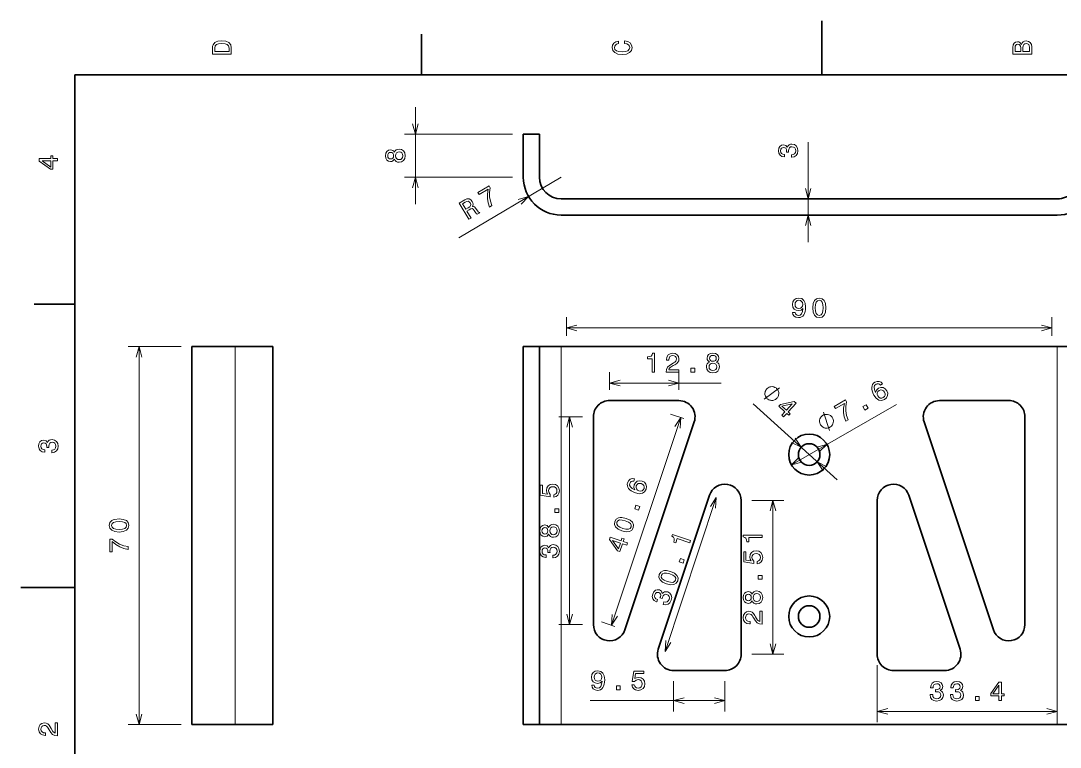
# Model space of a CAD drawing. Extents: x 0 to 297, y 0 to 210.
# Drawn here: x 0 to 192.7, y 75.4 to 210 of the extents above; entities that cross this region are included whole.
import ezdxf

# ---------------------------------------------------------------- set-up
doc = ezdxf.new("R2010")
doc.units = 0

msp = doc.modelspace()

# ---------------------------------------------------------------- linework, layer by layer
at = {"color": 7, "lineweight": 35, "ltscale": 0.25}
for p, q in [((148.5, 200), (148.5, 210)), ((10, 105), (0, 105))]:
    msp.add_line(p, q, dxfattribs=at)
at = {"color": 7, "lineweight": 35, "ltscale": 0.1875}
for p, q in [((74.300003, 200), (74.300003, 207.5)), ((10, 157.5), (2.5, 157.5))]:
    msp.add_line(p, q, dxfattribs=at)
at = {"color": 7, "lineweight": 35}
for p, q in [((287, 200), (10, 200)), ((10, 200), (10, 10)), ((100.168152, 177.00708), (192.168152, 177.00708)), ((100.168152, 174.00708), (192.168152, 174.00708)), ((31.728153, 149.636536), (31.728153, 79.636543)), ((46.728153, 79.636543), (46.728153, 149.636536)), ((93.168152, 79.636543), (93.168152, 149.636536)), ((96.168152, 79.636543), (96.168152, 149.636536)), ((101.168152, 149.636536), (191.168152, 149.636536)), ((106.168152, 98.123375), (106.168152, 136.636536)), ((124.851929, 135.687866), (112.014206, 97.17469)), ((180.322098, 97.17469), (167.484375, 135.687866)), ((186.168152, 136.636536), (186.168152, 98.123375)), ((118.196365, 93.585228), (127.700752, 122.098396)), ((174.139938, 93.585228), (164.635559, 122.098396)), ((133.546799, 121.149712), (133.546799, 92.636543)), ((158.789505, 92.636543), (158.789505, 121.149712)), ((100.168152, 79.636543), (192.168152, 79.636543))]:
    msp.add_line(p, q, dxfattribs=at)
at = {"color": 7, "lineweight": 13, "ltscale": 0.45}
msp.add_line((73.159126, 176.00708), (73.159126, 194.00708), dxfattribs=at)
at = {"color": 7, "lineweight": 13}
for p, q in [((91.168152, 189.00708), (71.159126, 189.00708)), ((91.168152, 181.00708), (71.159126, 181.00708)), ((100.168152, 181.00708), (81.230049, 169.811188)), ((101.168152, 153.107162), (191.168152, 153.107162)), ((21.927856, 79.636543), (21.927856, 149.636536)), ((39.728153, 79.636543), (39.728153, 149.636536)), ((100.168152, 149.636536), (100.168152, 79.636543)), ((192.168152, 79.636543), (192.168152, 149.636536)), ((109.168152, 142.884521), (129.847198, 142.884521)), ((135.782791, 139.019348), (151.362259, 124.943855)), ((142.874115, 127.741982), (162.332291, 138.933365)), ((101.746933, 98.123375), (101.746933, 136.636536)), ((109.531845, 98.002144), (122.369568, 136.51532)), ((119.442139, 93.169968), (128.946518, 121.683136)), ((139.457825, 92.636543), (139.457825, 121.149712)), ((105.53434, 84.051735), (130.546799, 84.051735)), ((158.789505, 82.059807), (192.168152, 82.059807))]:
    msp.add_line(p, q, dxfattribs=at)
at = {"color": 7, "lineweight": 35, "ltscale": 0.2}
for p, q in [((93.168152, 181.00708), (93.168152, 189.00708)), ((96.168152, 181.00708), (96.168152, 189.00708)), ((39.728153, 149.636536), (31.728153, 149.636536)), ((31.728153, 79.636543), (39.728153, 79.636543))]:
    msp.add_line(p, q, dxfattribs=at)
at = {"color": 7, "lineweight": 35, "ltscale": 0.075}
for p, q in [((93.168152, 189.00708), (96.168152, 189.00708)), ((93.168152, 149.636536), (96.168152, 149.636536)), ((93.168152, 79.636543), (96.168152, 79.636543))]:
    msp.add_line(p, q, dxfattribs=at)
at = {"color": 7, "lineweight": 13, "ltscale": 0.462412}
msp.add_line((145.987946, 169.00708), (145.987946, 187.503571), dxfattribs=at)
at = {"color": 7, "lineweight": 13, "ltscale": 0.086766}
for p, q in [((101.168152, 151.636536), (101.168152, 155.107162)), ((191.168152, 151.636536), (191.168152, 155.107162))]:
    msp.add_line(p, q, dxfattribs=at)
at = {"color": 7, "lineweight": 13, "ltscale": 0.245007}
for p, q in [((29.728153, 149.636536), (19.927856, 149.636536)), ((29.728153, 79.636543), (19.927856, 79.636543))]:
    msp.add_line(p, q, dxfattribs=at)
at = {"color": 7, "lineweight": 35, "ltscale": 0.175}
for p, q in [((46.728153, 149.636536), (39.728153, 149.636536)), ((46.728153, 79.636543), (39.728153, 79.636543))]:
    msp.add_line(p, q, dxfattribs=at)
at = {"color": 7, "lineweight": 35, "ltscale": 0.1}
for p, q in [((96.168152, 149.636536), (100.168152, 149.636536)), ((196.168152, 149.636536), (192.168152, 149.636536)), ((96.168152, 79.636543), (100.168152, 79.636543)), ((196.168152, 79.636543), (192.168152, 79.636543))]:
    msp.add_line(p, q, dxfattribs=at)
at = {"color": 7, "lineweight": 35, "ltscale": 0.025}
for p, q in [((101.168152, 149.636536), (100.168152, 149.636536)), ((192.168152, 149.636536), (191.168152, 149.636536))]:
    msp.add_line(p, q, dxfattribs=at)
at = {"color": 7, "lineweight": 13, "ltscale": 0.0812}
for p, q in [((109.168152, 141.636536), (109.168152, 144.884521)), ((122.005875, 141.636536), (122.005875, 144.884521))]:
    msp.add_line(p, q, dxfattribs=at)
at = {"color": 7, "lineweight": 35, "ltscale": 0.320943}
for p, q in [((122.005875, 139.636536), (109.168152, 139.636536)), ((170.330429, 139.636536), (183.168152, 139.636536))]:
    msp.add_line(p, q, dxfattribs=at)
at = {"color": 7, "lineweight": 13, "ltscale": 0.065416}
for p, q in [((122.954559, 136.320313), (120.472206, 137.147766)), ((110.116837, 97.807144), (107.634476, 98.634598))]:
    msp.add_line(p, q, dxfattribs=at)
at = {"color": 7, "lineweight": 13, "ltscale": 0.11053}
for p, q in [((104.168152, 136.636536), (99.746933, 136.636536)), ((104.168152, 98.123375), (99.746933, 98.123375))]:
    msp.add_line(p, q, dxfattribs=at)
at = {"color": 7, "lineweight": 13, "ltscale": 0.147776}
for p, q in [((135.546799, 121.149712), (141.457825, 121.149712)), ((135.546799, 92.636543), (141.457825, 92.636543))]:
    msp.add_line(p, q, dxfattribs=at)
at = {"color": 7, "lineweight": 13, "ltscale": 0.264418}
msp.add_line((158.789505, 90.636543), (158.789505, 80.059807), dxfattribs=at)
at = {"color": 7, "lineweight": 35, "ltscale": 0.23761}
for p, q in [((130.546799, 89.636543), (121.042412, 89.636543)), ((171.2939, 89.636543), (161.789505, 89.636543))]:
    msp.add_line(p, q, dxfattribs=at)
at = {"color": 7, "lineweight": 13, "ltscale": 0.13962}
for p, q in [((121.042412, 87.636543), (121.042412, 82.051735)), ((130.546799, 87.636543), (130.546799, 82.051735))]:
    msp.add_line(p, q, dxfattribs=at)
at = {"color": 7, "lineweight": 13}
for points in [[(35.533215, 204.994965), (35.533215, 203.829971), (39.033215, 203.829971), (39.033215, 204.994965), (38.922264, 205.544678), (38.584366, 205.953171), (38.034657, 206.205338), (37.283215, 206.296112), (36.516644, 206.215424), (36.21405, 206.114563), (35.971977, 205.973343), (35.644165, 205.56485), (35.563473, 205.297562)], [(111.93206, 205.817017), (112.35569, 205.716141), (112.658287, 205.549713), (112.844887, 205.317734), (112.905403, 205.045395), (112.814629, 204.71759), (112.54229, 204.460388), (112.098488, 204.28891), (111.483215, 204.233429), (110.872986, 204.28891), (110.424141, 204.455338), (110.151802, 204.71254), (110.055984, 205.045395), (110.106415, 205.287476), (110.247627, 205.494247), (110.474571, 205.655624), (110.787247, 205.766571), (110.787247, 206.245682), (110.308144, 206.094391), (109.94503, 205.832138), (109.718086, 205.474075), (109.637398, 205.045395), (109.763474, 204.510818), (110.116501, 204.10231), (110.696472, 203.840057), (111.483215, 203.749283), (112.269958, 203.840057), (112.84993, 204.10231), (113.208, 204.510818), (113.329041, 205.045395), (113.233215, 205.51442), (112.965927, 205.892654), (112.527161, 206.159943), (111.93206, 206.301163)], [(185.542007, 205.630417), (185.249496, 205.983429), (185.052811, 206.074219), (184.81073, 206.104477), (184.432495, 206.03891), (184.160156, 205.842224), (183.993729, 205.524506), (183.933212, 205.080704), (183.933212, 203.835022), (187.433212, 203.835022), (187.433212, 205.151306), (187.36261, 205.620331), (187.155838, 205.968307), (186.828018, 206.185165), (186.384216, 206.260818), (186.08667, 206.215424), (185.839554, 206.094391), (185.65799, 205.897705)], [(35.951801, 204.959656), (36.027451, 205.342941), (36.259438, 205.605194), (36.672985, 205.761536), (37.283215, 205.811966), (37.873272, 205.756485), (38.286816, 205.600143), (38.533936, 205.332855), (38.614628, 204.959656), (38.614628, 204.298996), (35.951801, 204.298996)], [(185.385666, 204.984879), (185.385666, 204.298996), (184.351807, 204.298996), (184.351807, 205.025223), (184.382065, 205.297562), (184.472839, 205.489197), (184.629181, 205.605194), (184.86116, 205.645538), (185.093155, 205.600143), (185.254532, 205.479111), (185.355408, 205.272339)], [(187.014618, 205.095825), (187.014618, 204.298996), (185.809296, 204.298996), (185.809296, 205.050446), (185.844589, 205.368164), (185.9505, 205.595108), (186.132065, 205.731277), (186.394302, 205.776657), (186.671692, 205.731277), (186.863327, 205.605194), (186.979324, 205.393372)], [(142.888519, 184.714661), (142.923828, 184.714661), (143.407974, 184.795349), (143.771088, 185.032394), (144.003082, 185.405594), (144.088806, 185.899826), (144.003082, 186.424316), (143.781174, 186.817688), (143.428146, 187.069855), (142.974258, 187.160629), (142.676712, 187.120285), (142.434631, 187.009338), (142.248032, 186.827774), (142.111862, 186.585709), (141.839523, 186.913513), (141.405807, 187.02951), (141.012436, 186.953857), (140.71489, 186.737), (140.52829, 186.383972), (140.462723, 185.899826), (140.543427, 185.445938), (140.76532, 185.097946), (141.118347, 184.871002), (141.587372, 184.795349), (141.622665, 184.795349), (141.622665, 185.244202), (141.299911, 185.284546), (141.067917, 185.41568), (140.926712, 185.627487), (140.876282, 185.925034), (140.916626, 186.187286), (141.022522, 186.378937), (141.194, 186.494919), (141.42598, 186.540314), (141.673111, 186.494919), (141.839523, 186.373886), (141.940399, 186.162079), (141.970657, 185.874603), (141.965607, 185.677917), (142.364029, 185.677917), (142.353943, 185.925034), (142.399323, 186.242767), (142.52037, 186.479797), (142.717056, 186.621002), (142.974258, 186.671432), (143.266769, 186.615967), (143.483627, 186.469711), (143.619797, 186.237717), (143.665176, 185.930084), (143.614746, 185.612366), (143.463455, 185.380371), (143.221375, 185.234116), (142.888519, 185.178635)], [(69.272957, 184.381714), (69.414169, 184.124512), (69.610855, 183.947998), (69.857971, 183.837051), (70.155525, 183.801743), (70.60437, 183.882446), (70.952354, 184.114426), (71.174255, 184.492676), (71.259995, 185.00708), (71.174255, 185.516449), (70.952354, 185.894684), (70.60437, 186.126678), (70.155525, 186.212418), (69.857971, 186.172058), (69.610855, 186.066162), (69.414169, 185.884598), (69.272957, 185.632446), (69.151924, 185.834167), (68.985497, 185.975372), (68.783768, 186.061111), (68.536652, 186.09137), (68.178581, 186.010681), (67.891113, 185.798874), (67.704514, 185.455933), (67.633911, 185.00708), (67.704514, 184.553192), (67.891113, 184.210251), (68.178581, 183.993393), (68.536652, 183.91774), (68.783768, 183.942963), (68.985497, 184.028687)], [(68.576996, 184.396851), (68.355095, 184.437195), (68.183624, 184.558228), (68.077713, 184.749878), (68.037369, 185.00708), (68.077713, 185.259247), (68.183624, 185.450882), (68.355095, 185.57193), (68.576996, 185.61731), (68.80394, 185.57193), (68.980453, 185.450882), (69.096443, 185.259247), (69.131752, 185.00708), (69.0914, 184.749878), (68.980453, 184.558228), (68.80394, 184.437195)], [(70.145439, 184.285904), (69.878143, 184.331284), (69.676414, 184.477539), (69.545296, 184.704483), (69.499901, 185.00708), (69.545296, 185.304626), (69.676414, 185.53157), (69.878143, 185.677826), (70.145439, 185.728256), (70.432899, 185.677826), (70.649757, 185.53157), (70.79097, 185.304626), (70.836357, 185.00708), (70.79097, 184.704483), (70.649757, 184.477539), (70.432899, 184.331284)], [(6.833213, 184.02739), (6.833213, 184.481277), (5.965778, 184.481277), (5.965778, 184.98056), (5.56232, 184.98056), (5.56232, 184.481277), (3.408862, 184.481277), (3.408862, 184.022339), (5.521974, 182.489197), (5.965778, 182.489197), (5.965778, 184.02739)], [(5.56232, 182.912827), (3.993876, 184.02739), (5.56232, 184.02739)], [(86.910286, 175.492599), (87.348755, 175.751816), (87.068542, 176.552841), (86.925095, 177.370255), (86.914078, 178.201523), (87.034683, 179.057877), (86.821663, 179.418213), (84.755188, 178.196548), (84.988739, 177.801483), (86.638443, 178.776764), (86.507385, 177.908371), (86.508926, 177.083221), (86.642113, 176.283157)], [(83.071304, 173.223068), (83.475052, 173.461746), (82.723061, 174.733765), (83.135483, 174.977585), (83.447083, 175.144211), (83.674026, 175.196365), (83.862915, 175.114685), (84.057755, 174.884216), (84.310448, 174.506332), (84.487915, 174.265594), (84.629845, 174.14444), (85.085686, 174.413925), (85.036919, 174.496414), (84.865204, 174.558945), (84.697021, 174.76416), (84.379181, 175.232422), (84.092354, 175.549118), (83.925774, 175.602966), (83.720718, 175.593063), (83.830215, 175.804245), (83.861938, 176.028061), (83.827156, 176.265274), (83.717178, 176.510757), (83.440811, 176.839508), (83.105469, 177.010345), (82.72142, 177.00592), (82.297333, 176.831375), (81.290146, 176.235947)], [(82.402611, 176.39563), (82.682831, 176.526138), (82.918274, 176.554016), (83.12532, 176.471375), (83.305542, 176.255692), (83.410995, 175.978241), (83.383606, 175.756989), (83.230103, 175.560791), (82.969429, 175.377396), (82.504906, 175.102768), (81.912041, 176.105621)], [(143.089767, 155.974594), (143.165421, 155.576187), (143.382278, 155.268555), (143.72522, 155.076904), (144.179108, 155.006302), (144.476654, 155.041595), (144.743942, 155.132385), (144.970886, 155.288727), (145.162537, 155.51062), (145.313828, 155.787994), (145.424774, 156.130936), (145.490341, 156.524307), (145.515564, 156.978195), (145.429825, 157.689301), (145.182709, 158.20874), (144.789337, 158.521423), (144.24971, 158.632385), (143.755478, 158.541595), (143.382278, 158.29953), (143.140198, 157.926331), (143.059509, 157.457306), (143.140198, 156.97316), (143.377228, 156.604996), (143.730255, 156.373016), (144.179108, 156.297363), (144.653168, 156.393188), (145.01123, 156.685699), (144.930542, 156.125885), (144.769165, 155.727478), (144.522049, 155.490448), (144.184143, 155.414795), (143.921906, 155.450104), (143.730255, 155.56105), (143.604172, 155.737564), (143.553741, 155.974594)], [(143.548706, 157.462341), (143.599136, 157.775024), (143.740341, 158.022156), (143.96225, 158.178497), (144.24971, 158.233963), (144.547256, 158.178497), (144.7742, 158.022156), (144.915421, 157.780075), (144.970886, 157.467392), (144.915421, 157.149673), (144.7742, 156.912643), (144.542221, 156.766388), (144.234573, 156.715958), (143.957199, 156.766388), (143.740341, 156.912643), (143.599136, 157.144623)], [(146.82074, 156.816818), (146.896393, 156.025024), (147.133423, 155.46019), (147.511673, 155.117249), (148.036163, 155.006302), (148.555618, 155.117249), (148.933853, 155.46019), (149.165848, 156.025024), (149.246536, 156.816818), (149.165848, 157.603561), (149.070023, 157.916245), (148.933853, 158.173447), (148.555618, 158.516388), (148.036163, 158.632385), (147.511673, 158.516388), (147.133423, 158.168396), (146.896393, 157.603561)], [(147.304901, 156.816818), (147.345245, 157.427048), (147.471329, 157.865814), (147.698273, 158.123016), (148.036163, 158.213791), (148.369019, 158.123016), (148.595963, 157.865814), (148.722046, 157.427048), (148.76239, 156.816818), (148.722046, 156.201538), (148.595963, 155.762787), (148.369019, 155.505585), (148.036163, 155.419846), (147.698273, 155.505585), (147.471329, 155.762787), (147.345245, 156.201538)], [(117.03035, 144.884521), (117.489281, 144.884521), (117.489281, 148.409729), (117.146339, 148.409729), (117.055565, 148.102097), (116.874008, 147.895325), (116.596626, 147.774292), (116.213348, 147.733948), (116.213348, 147.375885), (117.03035, 147.375885)], [(119.626602, 144.884521), (122.032219, 144.884521), (122.032219, 145.318237), (120.13092, 145.318237), (120.236832, 145.555267), (120.418388, 145.751953), (120.978188, 146.110031), (121.275734, 146.261322), (121.608589, 146.47818), (121.845619, 146.730347), (121.981789, 147.027893), (122.032219, 147.365784), (121.946487, 147.789429), (121.709457, 148.122269), (121.346344, 148.334091), (120.877319, 148.409729), (120.393173, 148.324005), (120.025017, 148.086975), (119.787979, 147.708725), (119.707291, 147.209442), (119.707291, 147.13884), (120.166229, 147.13884), (120.166229, 147.179199), (120.211617, 147.522125), (120.347778, 147.774292), (120.564636, 147.935669), (120.852104, 147.99115), (121.144608, 147.94072), (121.361473, 147.814636), (121.502686, 147.61795), (121.553116, 147.370834), (121.517807, 147.13884), (121.421989, 146.942154), (121.260605, 146.770691), (121.038704, 146.619385), (120.74115, 146.458008), (120.246918, 146.145325), (119.898933, 145.812469), (119.692162, 145.409012), (119.626602, 144.899658)], [(127.703835, 146.770691), (127.446625, 146.629486), (127.270111, 146.4328), (127.159164, 146.185669), (127.123863, 145.888123), (127.204552, 145.43927), (127.436539, 145.091293), (127.814789, 144.869385), (128.329193, 144.783661), (128.838562, 144.869385), (129.216797, 145.091293), (129.448792, 145.43927), (129.534531, 145.888123), (129.494171, 146.185669), (129.388275, 146.4328), (129.206711, 146.629486), (128.954559, 146.770691), (129.156281, 146.891724), (129.297485, 147.058151), (129.383224, 147.259888), (129.413483, 147.507004), (129.332794, 147.865067), (129.120987, 148.152527), (128.778046, 148.339142), (128.329193, 148.409729), (127.875305, 148.339142), (127.532364, 148.152527), (127.315506, 147.865067), (127.239853, 147.507004), (127.265076, 147.259888), (127.350807, 147.058151)], [(127.608009, 145.898209), (127.653397, 146.165497), (127.799652, 146.367233), (128.026596, 146.498352), (128.329193, 146.543747), (128.62674, 146.498352), (128.853683, 146.367233), (128.999939, 146.165497), (129.050369, 145.898209), (128.999939, 145.610748), (128.853683, 145.39389), (128.62674, 145.252686), (128.329193, 145.207291), (128.026596, 145.252686), (127.799652, 145.39389), (127.653397, 145.610748)], [(127.718964, 147.46666), (127.759308, 147.688553), (127.880348, 147.860031), (128.071991, 147.965942), (128.329193, 148.006287), (128.58136, 147.965942), (128.772995, 147.860031), (128.894043, 147.688553), (128.939423, 147.46666), (128.894043, 147.239716), (128.772995, 147.063202), (128.58136, 146.947205), (128.329193, 146.911896), (128.071991, 146.95224), (127.880348, 147.063202), (127.759308, 147.239716)], [(124.245186, 144.884521), (124.941154, 144.884521), (124.941154, 145.635956), (124.245186, 145.635956)], [(159.793671, 142.730148), (159.506943, 143.036484), (159.163727, 143.188156), (158.770905, 143.183289), (158.3535, 143.01886), (158.113174, 142.839905), (157.937988, 142.628616), (157.819214, 142.379944), (157.763718, 142.092041), (157.770859, 141.776169), (157.84314, 141.427948), (157.980576, 141.047379), (158.186874, 140.648224), (158.613861, 140.067673), (159.087067, 139.740601), (159.588318, 139.668182), (160.113266, 139.847931), (160.492065, 140.170532), (160.697403, 140.562057), (160.721176, 141.006256), (160.559143, 141.459946), (160.245956, 141.83252), (159.861298, 142.03598), (159.435242, 142.058563), (159.0103, 141.907242), (158.645279, 141.580948), (158.47821, 141.153229), (158.267197, 141.671844), (158.208466, 142.097656), (158.304504, 142.426346), (158.561539, 142.667267), (158.800247, 142.758011), (159.019165, 142.761749), (159.216461, 142.6716), (159.391479, 142.498825)], [(140.201233, 140.081253), (140.279449, 140.167816), (140.392578, 140.380066), (140.466614, 140.549026), (140.501541, 140.674698), (140.532288, 140.882767), (140.51976, 141.129929), (140.468124, 141.333817), (140.420654, 141.455307), (140.32991, 141.615906), (140.195877, 141.815613), (140.109314, 141.893829), (140.022736, 141.972046), (139.810501, 142.085175), (139.641541, 142.15921), (139.515869, 142.194138), (139.3078, 142.224884), (139.060638, 142.212357), (138.85675, 142.160721), (138.735245, 142.113251), (138.574646, 142.022507), (138.374939, 141.888474), (138.296738, 141.80191), (138.218521, 141.715332), (138.105377, 141.503098), (138.031342, 141.334137), (137.996414, 141.208466), (137.965668, 141.000397), (137.97821, 140.753235), (138.029846, 140.549347), (138.077316, 140.427856), (138.16806, 140.267242), (138.302094, 140.067535), (138.388657, 139.989334), (138.47522, 139.911118), (138.687469, 139.797974), (138.85643, 139.723938), (138.982101, 139.689026), (139.19017, 139.658264), (139.437332, 139.670807), (139.64122, 139.722443), (139.762711, 139.769913), (139.923309, 139.860657), (140.123016, 139.99469)], [(160.137604, 141.21167), (160.24791, 140.9086), (160.246201, 140.628357), (160.129929, 140.375305), (159.910263, 140.190796), (159.627182, 140.086151), (159.352509, 140.108536), (159.105042, 140.245453), (158.907288, 140.498245), (158.795105, 140.794434), (158.799347, 141.070313), (158.925003, 141.317123), (159.168396, 141.521103), (159.432129, 141.608795), (159.693024, 141.590134), (159.933609, 141.455063)], [(141.10228, 136.908752), (141.439072, 136.604462), (142.020584, 137.248108), (142.391068, 136.913406), (142.66153, 137.212769), (142.291061, 137.547485), (143.734711, 139.145386), (143.394165, 139.453049), (140.839966, 138.912872), (140.542435, 138.583572), (141.683792, 137.552399)], [(141.127258, 138.598938), (143.005722, 139.015579), (141.954269, 137.851761)], [(152.934448, 135.835388), (153.375992, 136.08934), (153.105392, 136.893646), (152.971725, 137.712738), (152.970657, 138.544067), (153.101501, 139.398926), (152.892807, 139.76178), (150.811859, 138.564926), (151.04068, 138.167099), (152.70192, 139.122559), (152.560486, 138.255798), (152.552155, 137.430695), (152.675766, 136.629105)], [(156.47905, 137.874069), (157.082336, 138.221054), (156.707703, 138.872437), (156.104401, 138.525452)], [(150.486893, 136.446472), (150.428726, 136.547607), (150.261826, 136.720795), (150.124008, 136.843414), (150.015274, 136.915451), (149.826889, 137.008987), (149.587936, 137.073441), (149.378082, 137.087326), (149.247864, 137.079712), (149.067078, 137.04303), (148.835739, 136.977264), (148.734604, 136.919098), (148.633469, 136.860931), (148.460281, 136.694031), (148.337677, 136.556229), (148.265625, 136.447495), (148.172089, 136.259109), (148.107635, 136.020157), (148.09375, 135.810303), (148.101349, 135.680084), (148.138046, 135.499298), (148.203812, 135.267944), (148.261978, 135.166809), (148.320145, 135.065689), (148.487045, 134.892502), (148.624847, 134.769882), (148.733582, 134.697845), (148.921967, 134.604309), (149.160919, 134.539856), (149.370789, 134.52597), (149.500992, 134.533569), (149.681778, 134.570251), (149.913132, 134.636017), (150.014267, 134.694183), (150.115387, 134.75235), (150.288574, 134.91925), (150.411194, 135.057068), (150.483246, 135.165802), (150.576767, 135.354187), (150.64122, 135.59314), (150.655106, 135.802994), (150.647507, 135.933212), (150.610825, 136.113998), (150.545059, 136.345337)], [(5.73379, 129.979111), (5.769093, 129.979111), (6.253242, 130.059799), (6.616354, 130.296829), (6.848343, 130.670029), (6.934078, 131.164276), (6.848343, 131.688766), (6.626441, 132.082138), (6.273415, 132.334305), (5.819525, 132.425079), (5.521974, 132.384735), (5.279899, 132.273788), (5.0933, 132.092224), (4.957133, 131.850143), (4.684798, 132.177963), (4.251081, 132.293961), (3.857709, 132.218307), (3.560158, 132.00145), (3.373559, 131.648422), (3.307997, 131.164276), (3.388689, 130.710388), (3.610591, 130.362396), (3.963617, 130.135452), (4.432637, 130.059799), (4.46794, 130.059799), (4.46794, 130.508652), (4.145173, 130.548996), (3.913184, 130.680115), (3.771974, 130.891937), (3.721542, 131.189484), (3.761888, 131.451736), (3.867795, 131.643372), (4.039265, 131.759369), (4.271254, 131.804764), (4.518372, 131.759369), (4.684798, 131.638336), (4.785663, 131.426514), (4.815922, 131.139053), (4.810879, 130.942368), (5.209294, 130.942368), (5.199208, 131.189484), (5.244596, 131.507217), (5.365634, 131.744247), (5.56232, 131.885452), (5.819525, 131.935883), (6.112032, 131.880417), (6.328891, 131.734161), (6.465058, 131.502167), (6.510447, 131.194534), (6.460014, 130.876801), (6.308718, 130.644821), (6.066643, 130.498566), (5.73379, 130.443085)], [(98.834106, 121.733276), (99.24765, 121.844223), (99.570419, 122.091347), (99.772148, 122.454453), (99.847794, 122.918434), (99.757019, 123.427795), (99.509903, 123.826218), (99.116531, 124.078377), (98.612206, 124.174194), (98.143188, 124.088463), (97.775032, 123.84639), (97.537994, 123.468147), (97.452263, 122.978951), (97.512787, 122.600708), (97.679214, 122.308205), (96.73613, 122.449409), (96.73613, 123.982552), (96.322586, 123.982552), (96.322586, 122.111519), (98.17849, 121.834137), (98.17849, 122.237595), (97.941452, 122.530106), (97.855728, 122.903305), (97.911194, 123.226067), (98.072586, 123.47319), (98.319702, 123.629532), (98.637421, 123.685005), (98.955147, 123.629532), (99.202263, 123.468147), (99.358604, 123.221024), (99.414078, 122.903305), (99.378777, 122.636009), (99.262787, 122.429237), (99.081223, 122.277946), (98.834106, 122.202293)], [(113.782547, 125.164467), (113.3647, 125.202744), (113.007462, 125.087921), (112.717209, 124.823181), (112.514671, 124.422882), (112.454071, 124.12944), (112.463638, 123.855133), (112.540192, 123.590393), (112.690094, 123.338409), (112.905396, 123.107162), (113.190872, 122.895058), (113.546509, 122.702087), (113.965942, 122.541008), (114.670853, 122.391098), (115.241791, 122.461266), (115.664413, 122.740356), (115.937134, 123.223587), (116.005707, 123.716385), (115.898849, 124.145386), (115.621353, 124.493057), (115.19873, 124.724304), (114.717102, 124.794472), (114.294479, 124.690811), (113.961166, 124.424477), (113.744263, 124.028961), (113.688446, 123.542549), (113.847931, 123.111946), (113.345566, 123.359146), (113.018631, 123.638237), (112.871902, 123.947632), (112.903809, 124.298485), (113.02182, 124.524948), (113.182892, 124.673264), (113.390221, 124.737061), (113.635818, 124.724304)], [(115.04882, 124.258614), (115.332695, 124.105515), (115.517693, 123.895004), (115.59903, 123.62867), (115.557564, 123.344788), (115.415627, 123.078461), (115.195541, 122.912598), (114.91964, 122.850403), (114.603867, 122.907814), (114.323181, 123.054535), (114.142975, 123.263458), (114.0728, 123.531387), (114.119049, 123.845558), (114.257797, 124.08638), (114.465118, 124.245857), (114.734642, 124.304863)], [(99.746933, 118.899986), (99.746933, 119.595955), (98.995491, 119.595955), (98.995491, 118.899986)], [(114.534012, 119.333206), (114.754097, 119.993462), (114.041222, 120.231087), (113.821136, 119.570839)], [(18.218203, 115.289139), (19.009989, 115.364784), (19.574831, 115.601814), (19.91777, 115.980057), (20.028721, 116.504555), (19.91777, 117.02401), (19.574831, 117.402252), (19.009989, 117.634239), (18.218203, 117.714928), (17.431459, 117.634239), (17.118778, 117.538414), (16.861574, 117.402252), (16.518635, 117.02401), (16.402639, 116.504555), (16.518635, 115.980057), (16.866617, 115.601814), (17.431459, 115.364784)], [(111.456352, 115.506622), (112.23143, 115.328011), (112.842239, 115.37426), (113.287193, 115.624641), (113.558311, 116.087135), (113.617325, 116.615021), (113.411591, 117.082298), (112.949097, 117.481003), (112.223457, 117.807938), (111.451569, 117.980171), (111.124634, 117.988152), (110.83757, 117.940308), (110.392616, 117.689919), (110.118309, 117.233803), (110.062492, 116.699539), (110.27301, 116.230667), (110.733902, 115.827179)], [(18.218203, 115.773285), (17.607971, 115.813629), (17.16921, 115.939713), (16.912006, 116.166656), (16.821228, 116.504555), (16.912006, 116.83741), (17.16921, 117.064354), (17.607971, 117.190437), (18.218203, 117.230782), (18.833475, 117.190437), (19.272238, 117.064354), (19.529442, 116.83741), (19.615177, 116.504555), (19.529442, 116.166656), (19.272238, 115.939713), (18.833475, 115.813629)], [(97.860764, 114.886589), (98.001976, 114.629387), (98.198662, 114.452873), (98.445786, 114.341919), (98.743332, 114.306618), (99.192177, 114.387306), (99.540161, 114.619293), (99.762062, 114.997536), (99.847794, 115.511948), (99.762062, 116.021317), (99.540161, 116.399559), (99.192177, 116.631546), (98.743332, 116.717278), (98.445786, 116.676933), (98.198662, 116.57103), (98.001976, 116.389473), (97.860764, 116.137306), (97.739731, 116.339035), (97.573303, 116.480247), (97.371574, 116.565987), (97.124451, 116.596245), (96.766388, 116.515549), (96.47892, 116.303734), (96.29232, 115.960793), (96.221718, 115.511948), (96.29232, 115.05806), (96.47892, 114.715118), (96.766388, 114.49826), (97.124451, 114.422607), (97.371574, 114.44783), (97.573303, 114.533562)], [(97.164795, 114.901718), (96.942902, 114.942062), (96.771423, 115.063103), (96.66552, 115.254745), (96.625175, 115.511948), (96.66552, 115.764107), (96.771423, 115.95575), (96.942902, 116.07679), (97.164795, 116.122177), (97.391747, 116.07679), (97.56826, 115.95575), (97.68425, 115.764107), (97.719559, 115.511948), (97.679214, 115.254745), (97.56826, 115.063103), (97.391747, 114.942062)], [(98.733246, 114.790764), (98.465958, 114.836159), (98.264221, 114.982407), (98.133102, 115.209358), (98.087708, 115.511948), (98.133102, 115.809502), (98.264221, 116.036446), (98.465958, 116.182701), (98.733246, 116.233131), (99.020706, 116.182701), (99.237564, 116.036446), (99.378777, 115.809502), (99.424164, 115.511948), (99.378777, 115.209358), (99.237564, 114.982407), (99.020706, 114.836159)], [(111.609451, 115.965927), (111.043304, 116.197182), (110.666924, 116.455536), (110.49469, 116.752174), (110.515419, 117.101433), (110.706795, 117.388504), (111.022568, 117.522461), (111.478683, 117.503326), (112.070358, 117.348633), (112.641296, 117.115791), (113.01767, 116.85743), (113.189911, 116.560791), (113.165985, 116.217911), (112.977798, 115.924469), (112.662033, 115.790504), (112.205917, 115.809639)], [(19.927856, 112.06752), (19.927856, 112.576889), (19.095724, 112.743317), (18.319067, 113.03582), (17.597885, 113.449371), (16.922092, 113.988991), (16.503506, 113.988991), (16.503506, 111.588417), (16.962439, 111.588417), (16.962439, 113.504845), (17.643274, 112.950089), (18.35437, 112.531502), (19.110853, 112.238991)], [(112.368904, 112.837875), (112.512436, 113.268471), (111.689514, 113.542778), (111.847397, 114.016434), (111.464645, 114.14402), (111.306763, 113.670364), (109.263809, 114.351349), (109.118683, 113.915962), (110.638535, 111.793274), (111.05957, 111.652931), (111.545982, 113.112183)], [(110.810776, 112.182404), (109.67527, 113.735748), (111.163223, 113.239761)], [(124.040405, 113.289345), (124.185532, 113.724724), (120.841225, 114.839493), (120.732773, 114.514153), (120.995918, 114.33075), (121.134666, 114.093124), (121.161774, 113.79171), (121.07885, 113.415329), (121.418541, 113.302101), (121.676903, 114.077179)], [(137.457825, 114.274391), (137.457825, 114.73333), (133.932602, 114.73333), (133.932602, 114.390388), (134.24025, 114.299614), (134.447021, 114.118057), (134.568054, 113.840675), (134.608398, 113.45739), (134.966476, 113.45739), (134.966476, 114.274391)], [(98.647507, 110.505035), (98.682816, 110.505035), (99.166962, 110.585724), (99.530075, 110.822754), (99.762062, 111.195953), (99.847794, 111.690193), (99.762062, 112.214684), (99.540161, 112.608055), (99.187134, 112.860222), (98.733246, 112.950996), (98.435699, 112.910652), (98.193619, 112.799698), (98.007019, 112.618141), (97.87085, 112.376068), (97.598518, 112.70388), (97.164795, 112.81987), (96.771423, 112.744225), (96.473877, 112.527367), (96.287277, 112.174339), (96.221718, 111.690193), (96.302414, 111.236298), (96.524307, 110.888321), (96.877335, 110.661369), (97.346359, 110.585724), (97.38166, 110.585724), (97.38166, 111.034569), (97.058891, 111.074913), (96.826904, 111.206039), (96.685699, 111.417854), (96.635262, 111.715408), (96.675606, 111.977654), (96.781509, 112.169296), (96.952988, 112.285294), (97.184975, 112.330681), (97.432091, 112.285294), (97.598518, 112.164253), (97.699387, 111.952438), (97.729645, 111.664978), (97.724594, 111.468285), (98.123016, 111.468285), (98.11293, 111.715408), (98.158318, 112.033127), (98.279358, 112.270164), (98.476044, 112.411369), (98.733246, 112.461807), (99.025757, 112.406326), (99.242615, 112.260078), (99.378777, 112.028084), (99.424164, 111.720451), (99.373734, 111.402725), (99.222443, 111.170738), (98.980362, 111.024483), (98.647507, 110.969009)], [(136.544998, 109.378426), (136.958542, 109.48938), (137.281311, 109.736496), (137.483047, 110.099609), (137.558685, 110.563583), (137.467911, 111.072952), (137.220795, 111.471367), (136.827423, 111.723526), (136.323105, 111.819351), (135.85408, 111.733612), (135.485916, 111.491539), (135.248886, 111.113297), (135.163162, 110.624107), (135.223679, 110.245865), (135.390106, 109.953354), (134.447021, 110.094566), (134.447021, 111.627708), (134.033478, 111.627708), (134.033478, 109.756668), (135.889374, 109.479294), (135.889374, 109.882751), (135.652344, 110.175262), (135.56662, 110.548454), (135.622086, 110.871223), (135.783478, 111.11834), (136.030594, 111.274681), (136.348312, 111.330154), (136.666031, 111.274681), (136.913162, 111.113297), (137.069489, 110.86618), (137.124969, 110.548454), (137.089676, 110.281166), (136.973679, 110.074394), (136.792114, 109.923096), (136.544998, 109.84745)], [(122.777634, 109.501038), (122.997719, 110.161285), (122.284843, 110.398911), (122.064758, 109.738663)], [(119.699974, 105.674454), (120.475052, 105.495834), (121.085861, 105.542084), (121.530815, 105.792465), (121.801933, 106.254959), (121.860939, 106.782845), (121.655212, 107.250122), (121.192719, 107.648827), (120.467079, 107.975761), (119.69519, 108.147995), (119.368256, 108.155975), (119.081192, 108.108131), (118.636238, 107.857742), (118.361931, 107.401627), (118.306114, 106.867371), (118.516632, 106.398491), (118.977524, 105.99501)], [(119.853073, 106.133759), (119.286919, 106.365005), (118.910545, 106.62336), (118.738304, 106.919998), (118.759041, 107.269257), (118.950417, 107.556328), (119.26619, 107.690292), (119.722305, 107.67115), (120.31398, 107.516457), (120.884918, 107.283615), (121.261292, 107.025253), (121.433533, 106.728622), (121.409607, 106.385735), (121.22142, 106.092293), (120.905655, 105.958328), (120.449539, 105.977463)], [(137.457825, 106.545143), (137.457825, 107.241112), (136.70639, 107.241112), (136.70639, 106.545143)], [(119.07991, 101.884544), (119.113403, 101.873383), (119.598228, 101.796829), (120.017662, 101.906876), (120.355759, 102.187561), (120.593384, 102.629318), (120.67791, 103.154015), (120.591797, 103.597374), (120.336624, 103.948227), (119.934731, 104.177879), (119.639694, 104.233704), (119.374954, 104.204994), (119.140518, 104.091759), (118.934784, 103.905167), (118.78009, 104.302277), (118.405312, 104.549469), (118.008202, 104.602097), (117.657349, 104.490463), (117.368683, 104.214561), (117.153381, 103.775986), (117.086403, 103.319878), (117.186874, 102.919579), (117.45002, 102.592644), (117.871048, 102.372559), (117.904541, 102.361397), (118.046478, 102.787209), (117.753036, 102.927551), (117.574417, 103.125305), (117.507431, 103.370911), (117.55368, 103.669136), (117.674889, 103.905167), (117.835968, 104.05349), (118.035316, 104.109306), (118.269753, 104.079002), (118.489838, 103.957794), (118.609444, 103.790344), (118.638153, 103.557503), (118.575958, 103.275223), (118.508972, 103.090225), (118.88694, 102.964233), (118.955521, 103.201859), (119.099052, 103.488922), (119.288834, 103.675514), (119.520081, 103.747284), (119.780037, 103.713791), (120.039993, 103.568665), (120.199471, 103.361343), (120.255287, 103.098198), (120.201065, 102.791992), (120.05275, 102.506523), (119.835854, 102.334282), (119.559952, 102.272087), (119.226639, 102.324715)], [(135.571655, 102.531746), (135.71286, 102.274536), (135.909546, 102.098022), (136.156677, 101.987076), (136.454224, 101.951775), (136.903076, 102.032463), (137.251053, 102.26445), (137.472961, 102.642693), (137.558685, 103.157104), (137.472961, 103.666466), (137.251053, 104.044708), (136.903076, 104.276703), (136.454224, 104.362434), (136.156677, 104.32209), (135.909546, 104.216179), (135.71286, 104.034622), (135.571655, 103.782463), (135.450623, 103.984192), (135.284195, 104.125404), (135.082458, 104.211136), (134.835342, 104.241394), (134.47728, 104.160706), (134.189819, 103.948891), (134.00322, 103.605949), (133.932602, 103.157104), (134.00322, 102.703217), (134.189819, 102.360275), (134.47728, 102.143417), (134.835342, 102.067764), (135.082458, 102.092979), (135.284195, 102.178719)], [(134.875687, 102.546875), (134.653793, 102.587219), (134.482315, 102.708252), (134.376419, 102.899902), (134.33606, 103.157104), (134.376419, 103.409264), (134.482315, 103.600906), (134.653793, 103.721947), (134.875687, 103.767334), (135.102631, 103.721947), (135.279144, 103.600906), (135.395142, 103.409264), (135.43045, 103.157104), (135.390106, 102.899902), (135.279144, 102.708252), (135.102631, 102.587219)], [(136.444138, 102.435921), (136.176849, 102.481308), (135.975113, 102.627563), (135.843994, 102.854507), (135.798599, 103.157104), (135.843994, 103.454651), (135.975113, 103.681595), (136.176849, 103.82785), (136.444138, 103.878281), (136.731598, 103.82785), (136.948456, 103.681595), (137.089676, 103.454651), (137.135056, 103.157104), (137.089676, 102.854507), (136.948456, 102.627563), (136.731598, 102.481308)], [(137.457825, 98.190536), (137.457825, 100.596153), (137.024109, 100.596153), (137.024109, 98.694855), (136.787079, 98.800766), (136.590393, 98.982315), (136.232315, 99.542114), (136.081024, 99.839668), (135.864166, 100.172523), (135.612, 100.409554), (135.314453, 100.545723), (134.976563, 100.596153), (134.552917, 100.510414), (134.220078, 100.273384), (134.008255, 99.910271), (133.932602, 99.441254), (134.018341, 98.9571), (134.255371, 98.588943), (134.633621, 98.351913), (135.132904, 98.271225), (135.203506, 98.271225), (135.203506, 98.730156), (135.163162, 98.730156), (134.820221, 98.775543), (134.568054, 98.911713), (134.406677, 99.128571), (134.351196, 99.416039), (134.401627, 99.708542), (134.52771, 99.9254), (134.724396, 100.066612), (134.971512, 100.117043), (135.203506, 100.081741), (135.400192, 99.985924), (135.571655, 99.824539), (135.722961, 99.602638), (135.884338, 99.305084), (136.197021, 98.810852), (136.529877, 98.462868), (136.933334, 98.256096), (137.442688, 98.190536)], [(105.84198, 86.919174), (105.917625, 86.520752), (106.134483, 86.21312), (106.477425, 86.021477), (106.931313, 85.950867), (107.228867, 85.986176), (107.496155, 86.07695), (107.723099, 86.233292), (107.914742, 86.455193), (108.06604, 86.732574), (108.176987, 87.075508), (108.242554, 87.46888), (108.267769, 87.922775), (108.182037, 88.633865), (107.934921, 89.15332), (107.54155, 89.466003), (107.001923, 89.57695), (106.507683, 89.486176), (106.134483, 89.244095), (105.89241, 88.870895), (105.811722, 88.401878), (105.89241, 87.917725), (106.12944, 87.549576), (106.482468, 87.317581), (106.931313, 87.241936), (107.40538, 87.337753), (107.763443, 87.630264), (107.682755, 87.070465), (107.52137, 86.67205), (107.274254, 86.43502), (106.936356, 86.359375), (106.67411, 86.394676), (106.482468, 86.505623), (106.356384, 86.682137), (106.305954, 86.919174)], [(106.300911, 88.406921), (106.351341, 88.719604), (106.492554, 88.966721), (106.714455, 89.123062), (107.001923, 89.178535), (107.299469, 89.123062), (107.526413, 88.966721), (107.667625, 88.724648), (107.723099, 88.411964), (107.667625, 88.094238), (107.526413, 87.857208), (107.294426, 87.710953), (106.986786, 87.660522), (106.709412, 87.710953), (106.492554, 87.857208), (106.351341, 88.089203)], [(113.273682, 86.964561), (113.384628, 86.55101), (113.631744, 86.228249), (113.994858, 86.02652), (114.458832, 85.950867), (114.968201, 86.041649), (115.366615, 86.288765), (115.618774, 86.682137), (115.7146, 87.186462), (115.62886, 87.655479), (115.386787, 88.023636), (115.008545, 88.260666), (114.519356, 88.346405), (114.141113, 88.285889), (113.848602, 88.119461), (113.989815, 89.062546), (115.522957, 89.062546), (115.522957, 89.476089), (113.651917, 89.476089), (113.374542, 87.620178), (113.778, 87.620178), (114.070511, 87.857208), (114.44371, 87.942947), (114.766472, 87.887466), (115.013588, 87.726089), (115.16993, 87.478966), (115.225403, 87.161247), (115.16993, 86.843521), (115.008545, 86.596405), (114.761429, 86.440063), (114.44371, 86.38459), (114.176414, 86.419891), (113.969643, 86.535889), (113.818344, 86.717438), (113.742699, 86.964561)], [(110.440392, 86.051735), (111.136353, 86.051735), (111.136353, 86.803177), (110.440392, 86.803177)], [(168.603897, 85.159233), (168.603897, 85.123932), (168.684601, 84.639778), (168.921631, 84.276665), (169.29483, 84.044678), (169.789063, 83.958939), (170.313553, 84.044678), (170.706924, 84.266579), (170.959091, 84.619606), (171.049866, 85.073494), (171.009521, 85.371048), (170.898575, 85.613121), (170.71701, 85.799721), (170.474945, 85.93589), (170.80275, 86.208221), (170.918747, 86.641937), (170.843094, 87.035309), (170.626236, 87.332863), (170.273209, 87.519463), (169.789063, 87.585022), (169.335175, 87.504333), (168.987183, 87.282425), (168.760239, 86.929405), (168.684601, 86.460381), (168.684601, 86.425079), (169.133438, 86.425079), (169.173782, 86.747849), (169.304916, 86.979836), (169.516724, 87.121048), (169.81427, 87.171478), (170.076523, 87.131134), (170.268158, 87.025223), (170.384155, 86.853752), (170.42955, 86.621765), (170.384155, 86.374649), (170.263123, 86.208221), (170.0513, 86.107361), (169.76384, 86.077103), (169.567154, 86.082138), (169.567154, 85.683723), (169.81427, 85.693817), (170.132004, 85.648422), (170.369034, 85.52739), (170.510239, 85.330704), (170.560669, 85.073494), (170.505203, 84.780991), (170.358948, 84.564133), (170.126953, 84.427963), (169.819321, 84.382576), (169.501602, 84.433006), (169.269608, 84.584305), (169.123352, 84.826378), (169.067871, 85.159233)], [(172.33992, 85.159233), (172.33992, 85.123932), (172.420624, 84.639778), (172.657654, 84.276665), (173.030853, 84.044678), (173.525085, 83.958939), (174.049576, 84.044678), (174.442947, 84.266579), (174.695114, 84.619606), (174.785889, 85.073494), (174.745544, 85.371048), (174.634598, 85.613121), (174.453033, 85.799721), (174.210968, 85.93589), (174.538773, 86.208221), (174.65477, 86.641937), (174.579117, 87.035309), (174.362259, 87.332863), (174.009232, 87.519463), (173.525085, 87.585022), (173.071198, 87.504333), (172.723206, 87.282425), (172.496262, 86.929405), (172.420624, 86.460381), (172.420624, 86.425079), (172.869461, 86.425079), (172.909805, 86.747849), (173.040939, 86.979836), (173.252747, 87.121048), (173.550293, 87.171478), (173.812546, 87.131134), (174.004181, 87.025223), (174.120178, 86.853752), (174.165573, 86.621765), (174.120178, 86.374649), (173.999146, 86.208221), (173.787323, 86.107361), (173.499863, 86.077103), (173.303177, 86.082138), (173.303177, 85.683723), (173.550293, 85.693817), (173.868027, 85.648422), (174.105057, 85.52739), (174.246262, 85.330704), (174.296692, 85.073494), (174.241226, 84.780991), (174.094971, 84.564133), (173.862976, 84.427963), (173.555344, 84.382576), (173.237625, 84.433006), (173.00563, 84.584305), (172.859375, 84.826378), (172.803894, 85.159233)], [(181.360245, 84.059807), (181.814133, 84.059807), (181.814133, 84.927246), (182.313416, 84.927246), (182.313416, 85.330704), (181.814133, 85.330704), (181.814133, 87.484161), (181.355194, 87.484161), (179.822052, 85.371048), (179.822052, 84.927246), (181.360245, 84.927246)], [(180.245697, 85.330704), (181.360245, 86.899139), (181.360245, 85.330704)], [(176.998856, 84.059807), (177.694824, 84.059807), (177.694824, 84.811249), (176.998856, 84.811249)], [(6.833213, 77.519447), (6.833213, 79.925072), (6.399496, 79.925072), (6.399496, 78.023773), (6.162464, 78.129684), (5.965778, 78.311241), (5.607709, 78.871033), (5.456412, 79.168587), (5.239553, 79.501442), (4.987392, 79.738472), (4.689842, 79.874641), (4.351945, 79.925072), (3.928314, 79.839333), (3.595461, 79.602303), (3.383646, 79.239189), (3.307997, 78.770172), (3.393732, 78.286018), (3.630764, 77.91787), (4.009006, 77.680832), (4.508286, 77.600143), (4.578891, 77.600143), (4.578891, 78.059074), (4.538545, 78.059074), (4.195605, 78.104462), (3.943444, 78.240631), (3.782061, 78.457489), (3.726585, 78.744957), (3.777017, 79.03746), (3.903098, 79.254318), (4.099784, 79.395531), (4.346902, 79.445961), (4.578891, 79.41066), (4.775577, 79.314842), (4.947046, 79.153458), (5.098343, 78.931557), (5.259727, 78.634003), (5.572406, 78.139771), (5.90526, 77.791786), (6.308718, 77.585014), (6.818084, 77.519447)]]:
    msp.add_lwpolyline(points, close=True, dxfattribs=at)
for points in [[(72.641487, 190.938934), (73.159126, 189.00708), (73.676765, 190.938934)], [(73.676765, 179.075226), (73.159126, 181.00708), (72.641487, 179.075226)], [(92.742836, 176.016022), (94.142395, 177.444748), (92.215981, 176.907211)], [(145.470306, 178.938934), (145.987946, 177.00708), (146.505585, 178.938934)], [(146.505585, 172.075226), (145.987946, 174.00708), (145.470306, 172.075226)], [(103.100006, 153.624802), (101.168152, 153.107162), (103.100006, 152.589523)], [(189.236298, 152.589523), (191.168152, 153.107162), (189.236298, 153.624802)], [(22.445494, 147.704697), (21.927856, 149.636536), (21.410219, 147.704697)], [(111.100006, 143.402161), (109.168152, 142.884521), (111.100006, 142.366882)], [(120.07402, 142.366882), (122.005875, 142.884521), (120.07402, 143.402161)], [(137.816101, 139.877686), (140.681854, 142.005463)], [(149.943527, 134.115158), (148.805328, 137.498138)], [(102.264572, 134.704697), (101.746933, 136.636536), (101.229294, 134.704697)], [(122.249741, 134.518906), (122.369568, 136.51532), (121.267593, 134.846283)], [(142.903641, 131.888306), (144.684128, 130.97731), (143.597672, 132.656494)], [(148.045639, 130.119232), (149.462189, 131.531113), (147.52948, 131.016663)], [(144.290665, 129.153854), (142.874115, 127.741982), (144.806824, 128.256424)], [(149.432663, 127.384789), (147.652176, 128.295776), (148.738632, 126.6166)], [(128.826691, 119.686729), (128.946518, 121.683136), (127.844543, 120.014114)], [(139.975464, 119.217857), (139.457825, 121.149712), (138.940186, 119.217857)], [(101.229294, 100.055229), (101.746933, 98.123375), (102.264572, 100.055229)], [(109.65168, 99.99855), (109.531845, 98.002144), (110.633827, 99.671165)], [(119.561966, 95.166374), (119.442139, 93.169968), (120.544113, 94.838989)], [(138.940186, 94.568398), (139.457825, 92.636543), (139.975464, 94.568398)], [(122.974258, 84.569374), (121.042412, 84.051735), (122.974258, 83.534096)], [(128.614944, 83.534096), (130.546799, 84.051735), (128.614944, 84.569374)], [(21.410219, 81.56839), (21.927856, 79.636543), (22.445494, 81.56839)], [(160.721359, 82.577446), (158.789505, 82.059807), (160.721359, 81.542168)], [(190.236298, 81.542168), (192.168152, 82.059807), (190.236298, 82.577446)]]:
    msp.add_lwpolyline(points, dxfattribs=at)
at = {"color": 7, "lineweight": 35}
for centre, radius in [((146.168152, 129.636536), 3.8), ((146.168152, 129.636536), 2), ((146.168152, 99.636543), 3.8), ((146.168152, 99.636543), 2)]:
    msp.add_circle(centre, radius, dxfattribs=at)
for centre, radius, start, end in [((100.168152, 181.00708), 7, 180.000005, 269.999997), ((100.168152, 181.00708), 4, 180.000005, 269.999997), ((192.168152, 181.00708), 7, 269.999997, 0), ((192.168152, 181.00708), 4, 269.999997, 0), ((109.168152, 136.636536), 3, 90.000003, 180.000005), ((122.005875, 136.636536), 3, 341.565051, 90.000003), ((170.330429, 136.636536), 3, 90.000003, 198.434949), ((183.168152, 136.636536), 3, 0, 90.000003), ((130.546799, 121.149712), 3, 0, 161.565051), ((161.789505, 121.149712), 3, 18.434949, 180.000005), ((109.168152, 98.123375), 3, 180.000005, 341.565051), ((183.168152, 98.123375), 3, 198.434949, 0), ((121.042412, 92.636543), 3, 161.565051, 269.999997), ((130.546799, 92.636543), 3, 269.999997, 360), ((161.789505, 92.636543), 3, 179.999995, 269.999997), ((171.2939, 92.636543), 3, 269.999997, 18.434949)]:
    msp.add_arc(centre, radius, start, end, dxfattribs=at)

doc.saveas('drawing.dxf')
